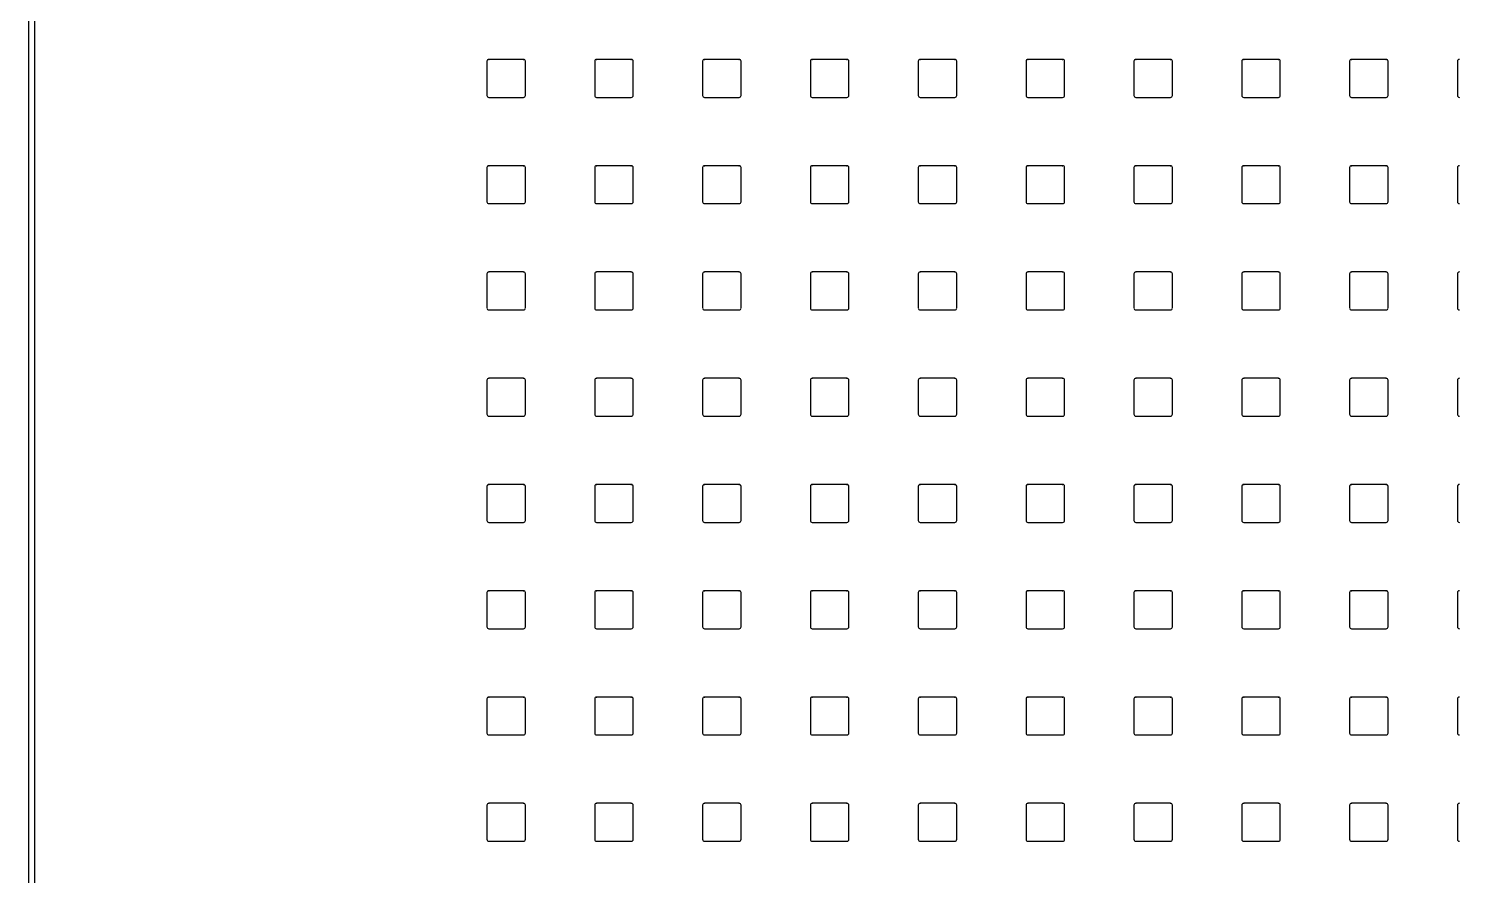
# Model space of a CAD drawing. Header units: millimetres. Extents: x -218071 to -203542, y 15363 to 51382.
# Drawn here: x -217796.71 to -217759.61, y 50954.45 to 50976.42 of the extents above; entities that cross this region are included whole.
import ezdxf

# ---------------------------------------------------------------- set-up
doc = ezdxf.new("R2010")
doc.units = ezdxf.units.MM
doc.header["$LTSCALE"] = 4
doc.layers.add('TPF-EQUIPEMENT', color=7, linetype='Continuous')

msp = doc.modelspace()

# ---------------------------------------------------------------- linework, layer by layer
at = {"layer": 'TPF-EQUIPEMENT', "color": 7, "linetype": 'Continuous', "lineweight": 25, "transparency": 33554671}
for p, q in [((-217796.706, 50998.322), (-217796.706, 50928.562)), ((-217796.556, 50998.395), (-217796.556, 50928.589)), ((-217784.806, 50975.573), (-217784.806, 50974.687)), ((-217783.856, 50975.622), (-217784.756, 50975.622)), ((-217783.806, 50974.687), (-217783.806, 50975.573)), ((-217782.006, 50975.573), (-217782.006, 50974.687)), ((-217781.056, 50975.622), (-217781.956, 50975.622)), ((-217781.006, 50974.687), (-217781.006, 50975.573)), ((-217779.206, 50975.573), (-217779.206, 50974.687)), ((-217778.256, 50975.622), (-217779.156, 50975.622)), ((-217778.206, 50974.687), (-217778.206, 50975.573)), ((-217776.406, 50975.573), (-217776.406, 50974.687)), ((-217775.456, 50975.622), (-217776.356, 50975.622)), ((-217775.406, 50974.687), (-217775.406, 50975.573)), ((-217773.606, 50975.573), (-217773.606, 50974.687)), ((-217772.656, 50975.622), (-217773.556, 50975.622)), ((-217772.606, 50974.687), (-217772.606, 50975.573)), ((-217770.806, 50975.573), (-217770.806, 50974.687)), ((-217769.856, 50975.622), (-217770.756, 50975.622)), ((-217769.806, 50974.687), (-217769.806, 50975.573)), ((-217768.006, 50975.573), (-217768.006, 50974.687)), ((-217767.056, 50975.622), (-217767.956, 50975.622)), ((-217767.006, 50974.687), (-217767.006, 50975.573)), ((-217765.206, 50975.573), (-217765.206, 50974.687)), ((-217764.256, 50975.622), (-217765.156, 50975.622)), ((-217764.206, 50974.687), (-217764.206, 50975.573)), ((-217762.406, 50975.573), (-217762.406, 50974.687)), ((-217761.456, 50975.622), (-217762.356, 50975.622)), ((-217761.406, 50974.687), (-217761.406, 50975.573)), ((-217759.606, 50975.573), (-217759.606, 50974.687)), ((-217784.756, 50974.637), (-217783.856, 50974.637)), ((-217781.956, 50974.637), (-217781.056, 50974.637)), ((-217779.156, 50974.637), (-217778.256, 50974.637)), ((-217776.356, 50974.637), (-217775.456, 50974.637)), ((-217773.556, 50974.637), (-217772.656, 50974.637)), ((-217770.756, 50974.637), (-217769.856, 50974.637)), ((-217767.956, 50974.637), (-217767.056, 50974.637)), ((-217765.156, 50974.637), (-217764.256, 50974.637)), ((-217762.356, 50974.637), (-217761.456, 50974.637)), ((-217784.806, 50972.816), (-217784.806, 50971.929)), ((-217783.856, 50972.865), (-217784.756, 50972.865)), ((-217783.806, 50971.929), (-217783.806, 50972.816)), ((-217782.006, 50972.816), (-217782.006, 50971.929)), ((-217781.056, 50972.865), (-217781.956, 50972.865)), ((-217781.006, 50971.929), (-217781.006, 50972.816)), ((-217779.206, 50972.816), (-217779.206, 50971.929)), ((-217778.256, 50972.865), (-217779.156, 50972.865)), ((-217778.206, 50971.929), (-217778.206, 50972.816)), ((-217776.406, 50972.816), (-217776.406, 50971.929)), ((-217775.456, 50972.865), (-217776.356, 50972.865)), ((-217775.406, 50971.929), (-217775.406, 50972.816)), ((-217773.606, 50972.816), (-217773.606, 50971.929)), ((-217772.656, 50972.865), (-217773.556, 50972.865)), ((-217772.606, 50971.929), (-217772.606, 50972.816)), ((-217770.806, 50972.816), (-217770.806, 50971.929)), ((-217769.856, 50972.865), (-217770.756, 50972.865)), ((-217769.806, 50971.929), (-217769.806, 50972.816)), ((-217768.006, 50972.816), (-217768.006, 50971.929)), ((-217767.056, 50972.865), (-217767.956, 50972.865)), ((-217767.006, 50971.929), (-217767.006, 50972.816)), ((-217765.206, 50972.816), (-217765.206, 50971.929)), ((-217764.256, 50972.865), (-217765.156, 50972.865)), ((-217764.206, 50971.929), (-217764.206, 50972.816)), ((-217762.406, 50972.816), (-217762.406, 50971.929)), ((-217761.456, 50972.865), (-217762.356, 50972.865)), ((-217761.406, 50971.929), (-217761.406, 50972.816)), ((-217759.606, 50972.816), (-217759.606, 50971.929)), ((-217784.756, 50971.88), (-217783.856, 50971.88)), ((-217781.956, 50971.88), (-217781.056, 50971.88)), ((-217779.156, 50971.88), (-217778.256, 50971.88)), ((-217776.356, 50971.88), (-217775.456, 50971.88)), ((-217773.556, 50971.88), (-217772.656, 50971.88)), ((-217770.756, 50971.88), (-217769.856, 50971.88)), ((-217767.956, 50971.88), (-217767.056, 50971.88)), ((-217765.156, 50971.88), (-217764.256, 50971.88)), ((-217762.356, 50971.88), (-217761.456, 50971.88)), ((-217784.806, 50970.058), (-217784.806, 50969.172)), ((-217783.856, 50970.107), (-217784.756, 50970.107)), ((-217783.806, 50969.172), (-217783.806, 50970.058)), ((-217782.006, 50970.058), (-217782.006, 50969.172)), ((-217781.056, 50970.107), (-217781.956, 50970.107)), ((-217781.006, 50969.172), (-217781.006, 50970.058)), ((-217779.206, 50970.058), (-217779.206, 50969.172)), ((-217778.256, 50970.107), (-217779.156, 50970.107)), ((-217778.206, 50969.172), (-217778.206, 50970.058)), ((-217776.406, 50970.058), (-217776.406, 50969.172)), ((-217775.456, 50970.107), (-217776.356, 50970.107)), ((-217775.406, 50969.172), (-217775.406, 50970.058)), ((-217773.606, 50970.058), (-217773.606, 50969.172)), ((-217772.656, 50970.107), (-217773.556, 50970.107)), ((-217772.606, 50969.172), (-217772.606, 50970.058)), ((-217770.806, 50970.058), (-217770.806, 50969.172)), ((-217769.856, 50970.107), (-217770.756, 50970.107)), ((-217769.806, 50969.172), (-217769.806, 50970.058)), ((-217768.006, 50970.058), (-217768.006, 50969.172)), ((-217767.056, 50970.107), (-217767.956, 50970.107)), ((-217767.006, 50969.172), (-217767.006, 50970.058)), ((-217765.206, 50970.058), (-217765.206, 50969.172)), ((-217764.256, 50970.107), (-217765.156, 50970.107)), ((-217764.206, 50969.172), (-217764.206, 50970.058)), ((-217762.406, 50970.058), (-217762.406, 50969.172)), ((-217761.456, 50970.107), (-217762.356, 50970.107)), ((-217761.406, 50969.172), (-217761.406, 50970.058)), ((-217759.606, 50970.058), (-217759.606, 50969.172)), ((-217784.756, 50969.122), (-217783.856, 50969.122)), ((-217781.956, 50969.122), (-217781.056, 50969.122)), ((-217779.156, 50969.122), (-217778.256, 50969.122)), ((-217776.356, 50969.122), (-217775.456, 50969.122)), ((-217773.556, 50969.122), (-217772.656, 50969.122)), ((-217770.756, 50969.122), (-217769.856, 50969.122)), ((-217767.956, 50969.122), (-217767.056, 50969.122)), ((-217765.156, 50969.122), (-217764.256, 50969.122)), ((-217762.356, 50969.122), (-217761.456, 50969.122)), ((-217784.806, 50967.301), (-217784.806, 50966.414)), ((-217783.856, 50967.35), (-217784.756, 50967.35)), ((-217783.806, 50966.414), (-217783.806, 50967.301)), ((-217782.006, 50967.301), (-217782.006, 50966.414)), ((-217781.056, 50967.35), (-217781.956, 50967.35)), ((-217781.006, 50966.414), (-217781.006, 50967.301)), ((-217779.206, 50967.301), (-217779.206, 50966.414)), ((-217778.256, 50967.35), (-217779.156, 50967.35)), ((-217778.206, 50966.414), (-217778.206, 50967.301)), ((-217776.406, 50967.301), (-217776.406, 50966.414)), ((-217775.456, 50967.35), (-217776.356, 50967.35)), ((-217775.406, 50966.414), (-217775.406, 50967.301)), ((-217773.606, 50967.301), (-217773.606, 50966.414)), ((-217772.656, 50967.35), (-217773.556, 50967.35)), ((-217772.606, 50966.414), (-217772.606, 50967.301)), ((-217770.806, 50967.301), (-217770.806, 50966.414)), ((-217769.856, 50967.35), (-217770.756, 50967.35)), ((-217769.806, 50966.414), (-217769.806, 50967.301)), ((-217768.006, 50967.301), (-217768.006, 50966.414)), ((-217767.056, 50967.35), (-217767.956, 50967.35)), ((-217767.006, 50966.414), (-217767.006, 50967.301)), ((-217765.206, 50967.301), (-217765.206, 50966.414)), ((-217764.256, 50967.35), (-217765.156, 50967.35)), ((-217764.206, 50966.414), (-217764.206, 50967.301)), ((-217762.406, 50967.301), (-217762.406, 50966.414)), ((-217761.456, 50967.35), (-217762.356, 50967.35)), ((-217761.406, 50966.414), (-217761.406, 50967.301)), ((-217759.606, 50967.301), (-217759.606, 50966.414)), ((-217784.756, 50966.365), (-217783.856, 50966.365)), ((-217781.956, 50966.365), (-217781.056, 50966.365)), ((-217779.156, 50966.365), (-217778.256, 50966.365)), ((-217776.356, 50966.365), (-217775.456, 50966.365)), ((-217773.556, 50966.365), (-217772.656, 50966.365)), ((-217770.756, 50966.365), (-217769.856, 50966.365)), ((-217767.956, 50966.365), (-217767.056, 50966.365)), ((-217765.156, 50966.365), (-217764.256, 50966.365)), ((-217762.356, 50966.365), (-217761.456, 50966.365)), ((-217784.806, 50964.543), (-217784.806, 50963.657)), ((-217783.856, 50964.592), (-217784.756, 50964.592)), ((-217783.806, 50963.657), (-217783.806, 50964.543)), ((-217782.006, 50964.543), (-217782.006, 50963.657)), ((-217781.056, 50964.592), (-217781.956, 50964.592)), ((-217781.006, 50963.657), (-217781.006, 50964.543)), ((-217779.206, 50964.543), (-217779.206, 50963.657)), ((-217778.256, 50964.592), (-217779.156, 50964.592)), ((-217778.206, 50963.657), (-217778.206, 50964.543)), ((-217776.406, 50964.543), (-217776.406, 50963.657)), ((-217775.456, 50964.592), (-217776.356, 50964.592)), ((-217775.406, 50963.657), (-217775.406, 50964.543)), ((-217773.606, 50964.543), (-217773.606, 50963.657)), ((-217772.656, 50964.592), (-217773.556, 50964.592)), ((-217772.606, 50963.657), (-217772.606, 50964.543)), ((-217770.806, 50964.543), (-217770.806, 50963.657)), ((-217769.856, 50964.592), (-217770.756, 50964.592)), ((-217769.806, 50963.657), (-217769.806, 50964.543)), ((-217768.006, 50964.543), (-217768.006, 50963.657)), ((-217767.056, 50964.592), (-217767.956, 50964.592)), ((-217767.006, 50963.657), (-217767.006, 50964.543)), ((-217765.206, 50964.543), (-217765.206, 50963.657)), ((-217764.256, 50964.592), (-217765.156, 50964.592)), ((-217764.206, 50963.657), (-217764.206, 50964.543)), ((-217762.406, 50964.543), (-217762.406, 50963.657)), ((-217761.456, 50964.592), (-217762.356, 50964.592)), ((-217761.406, 50963.657), (-217761.406, 50964.543)), ((-217759.606, 50964.543), (-217759.606, 50963.657)), ((-217784.756, 50963.608), (-217783.856, 50963.608)), ((-217781.956, 50963.608), (-217781.056, 50963.608)), ((-217779.156, 50963.608), (-217778.256, 50963.608)), ((-217776.356, 50963.608), (-217775.456, 50963.608)), ((-217773.556, 50963.608), (-217772.656, 50963.608)), ((-217770.756, 50963.608), (-217769.856, 50963.608)), ((-217767.956, 50963.608), (-217767.056, 50963.608)), ((-217765.156, 50963.608), (-217764.256, 50963.608)), ((-217762.356, 50963.608), (-217761.456, 50963.608)), ((-217784.806, 50961.786), (-217784.806, 50960.899)), ((-217783.856, 50961.835), (-217784.756, 50961.835)), ((-217783.806, 50960.899), (-217783.806, 50961.786)), ((-217782.006, 50961.786), (-217782.006, 50960.899)), ((-217781.056, 50961.835), (-217781.956, 50961.835)), ((-217781.006, 50960.899), (-217781.006, 50961.786)), ((-217779.206, 50961.786), (-217779.206, 50960.899)), ((-217778.256, 50961.835), (-217779.156, 50961.835)), ((-217778.206, 50960.899), (-217778.206, 50961.786)), ((-217776.406, 50961.786), (-217776.406, 50960.899)), ((-217775.456, 50961.835), (-217776.356, 50961.835)), ((-217775.406, 50960.899), (-217775.406, 50961.786)), ((-217773.606, 50961.786), (-217773.606, 50960.899)), ((-217772.656, 50961.835), (-217773.556, 50961.835)), ((-217772.606, 50960.899), (-217772.606, 50961.786)), ((-217770.806, 50961.786), (-217770.806, 50960.899)), ((-217769.856, 50961.835), (-217770.756, 50961.835)), ((-217769.806, 50960.899), (-217769.806, 50961.786)), ((-217768.006, 50961.786), (-217768.006, 50960.899)), ((-217767.056, 50961.835), (-217767.956, 50961.835)), ((-217767.006, 50960.899), (-217767.006, 50961.786)), ((-217765.206, 50961.786), (-217765.206, 50960.899)), ((-217764.256, 50961.835), (-217765.156, 50961.835)), ((-217764.206, 50960.899), (-217764.206, 50961.786)), ((-217762.406, 50961.786), (-217762.406, 50960.899)), ((-217761.456, 50961.835), (-217762.356, 50961.835)), ((-217761.406, 50960.899), (-217761.406, 50961.786)), ((-217759.606, 50961.786), (-217759.606, 50960.899)), ((-217784.756, 50960.85), (-217783.856, 50960.85)), ((-217781.956, 50960.85), (-217781.056, 50960.85)), ((-217779.156, 50960.85), (-217778.256, 50960.85)), ((-217776.356, 50960.85), (-217775.456, 50960.85)), ((-217773.556, 50960.85), (-217772.656, 50960.85)), ((-217770.756, 50960.85), (-217769.856, 50960.85)), ((-217767.956, 50960.85), (-217767.056, 50960.85)), ((-217765.156, 50960.85), (-217764.256, 50960.85)), ((-217762.356, 50960.85), (-217761.456, 50960.85)), ((-217783.856, 50959.077), (-217784.756, 50959.077)), ((-217781.056, 50959.077), (-217781.956, 50959.077)), ((-217778.256, 50959.077), (-217779.156, 50959.077)), ((-217775.456, 50959.077), (-217776.356, 50959.077)), ((-217772.656, 50959.077), (-217773.556, 50959.077)), ((-217769.856, 50959.077), (-217770.756, 50959.077)), ((-217767.056, 50959.077), (-217767.956, 50959.077)), ((-217764.256, 50959.077), (-217765.156, 50959.077)), ((-217761.456, 50959.077), (-217762.356, 50959.077)), ((-217784.806, 50959.028), (-217784.806, 50958.142)), ((-217783.806, 50958.142), (-217783.806, 50959.028)), ((-217782.006, 50959.028), (-217782.006, 50958.142)), ((-217781.006, 50958.142), (-217781.006, 50959.028)), ((-217779.206, 50959.028), (-217779.206, 50958.142)), ((-217778.206, 50958.142), (-217778.206, 50959.028)), ((-217776.406, 50959.028), (-217776.406, 50958.142)), ((-217775.406, 50958.142), (-217775.406, 50959.028)), ((-217773.606, 50959.028), (-217773.606, 50958.142)), ((-217772.606, 50958.142), (-217772.606, 50959.028)), ((-217770.806, 50959.028), (-217770.806, 50958.142)), ((-217769.806, 50958.142), (-217769.806, 50959.028)), ((-217768.006, 50959.028), (-217768.006, 50958.142)), ((-217767.006, 50958.142), (-217767.006, 50959.028)), ((-217765.206, 50959.028), (-217765.206, 50958.142)), ((-217764.206, 50958.142), (-217764.206, 50959.028)), ((-217762.406, 50959.028), (-217762.406, 50958.142)), ((-217761.406, 50958.142), (-217761.406, 50959.028)), ((-217759.606, 50959.028), (-217759.606, 50958.142)), ((-217784.756, 50958.093), (-217783.856, 50958.093)), ((-217781.956, 50958.093), (-217781.056, 50958.093)), ((-217779.156, 50958.093), (-217778.256, 50958.093)), ((-217776.356, 50958.093), (-217775.456, 50958.093)), ((-217773.556, 50958.093), (-217772.656, 50958.093)), ((-217770.756, 50958.093), (-217769.856, 50958.093)), ((-217767.956, 50958.093), (-217767.056, 50958.093)), ((-217765.156, 50958.093), (-217764.256, 50958.093)), ((-217762.356, 50958.093), (-217761.456, 50958.093)), ((-217784.806, 50956.271), (-217784.806, 50955.384)), ((-217783.856, 50956.32), (-217784.756, 50956.32)), ((-217783.806, 50955.384), (-217783.806, 50956.271)), ((-217782.006, 50956.271), (-217782.006, 50955.384)), ((-217781.056, 50956.32), (-217781.956, 50956.32)), ((-217781.006, 50955.384), (-217781.006, 50956.271)), ((-217779.206, 50956.271), (-217779.206, 50955.384)), ((-217778.256, 50956.32), (-217779.156, 50956.32)), ((-217778.206, 50955.384), (-217778.206, 50956.271)), ((-217776.406, 50956.271), (-217776.406, 50955.384)), ((-217775.456, 50956.32), (-217776.356, 50956.32)), ((-217775.406, 50955.384), (-217775.406, 50956.271)), ((-217773.606, 50956.271), (-217773.606, 50955.384)), ((-217772.656, 50956.32), (-217773.556, 50956.32)), ((-217772.606, 50955.384), (-217772.606, 50956.271)), ((-217770.806, 50956.271), (-217770.806, 50955.384)), ((-217769.856, 50956.32), (-217770.756, 50956.32)), ((-217769.806, 50955.384), (-217769.806, 50956.271)), ((-217768.006, 50956.271), (-217768.006, 50955.384)), ((-217767.056, 50956.32), (-217767.956, 50956.32)), ((-217767.006, 50955.384), (-217767.006, 50956.271)), ((-217765.206, 50956.271), (-217765.206, 50955.384)), ((-217764.256, 50956.32), (-217765.156, 50956.32)), ((-217764.206, 50955.384), (-217764.206, 50956.271)), ((-217762.406, 50956.271), (-217762.406, 50955.384)), ((-217761.456, 50956.32), (-217762.356, 50956.32)), ((-217761.406, 50955.384), (-217761.406, 50956.271)), ((-217759.606, 50956.271), (-217759.606, 50955.384)), ((-217784.756, 50955.335), (-217783.856, 50955.335)), ((-217781.956, 50955.335), (-217781.056, 50955.335)), ((-217779.156, 50955.335), (-217778.256, 50955.335)), ((-217776.356, 50955.335), (-217775.456, 50955.335)), ((-217773.556, 50955.335), (-217772.656, 50955.335)), ((-217770.756, 50955.335), (-217769.856, 50955.335)), ((-217767.956, 50955.335), (-217767.056, 50955.335)), ((-217765.156, 50955.335), (-217764.256, 50955.335)), ((-217762.356, 50955.335), (-217761.456, 50955.335))]:
    msp.add_line(p, q, dxfattribs=at)
at = {"layer": 'TPF-EQUIPEMENT', "color": 8, "linetype": 'Continuous', "lineweight": 18, "transparency": 33554671}
for p, q in [((-217784.756, 50975.605), (-217784.756, 50975.622)), ((-217783.856, 50975.605), (-217783.856, 50975.622)), ((-217781.956, 50975.605), (-217781.956, 50975.622)), ((-217781.056, 50975.605), (-217781.056, 50975.622)), ((-217779.156, 50975.605), (-217779.156, 50975.622)), ((-217778.256, 50975.605), (-217778.256, 50975.622)), ((-217776.356, 50975.605), (-217776.356, 50975.622)), ((-217775.456, 50975.605), (-217775.456, 50975.622)), ((-217773.556, 50975.605), (-217773.556, 50975.622)), ((-217772.656, 50975.605), (-217772.656, 50975.622)), ((-217770.756, 50975.605), (-217770.756, 50975.622)), ((-217769.856, 50975.605), (-217769.856, 50975.622)), ((-217767.956, 50975.605), (-217767.956, 50975.622)), ((-217767.056, 50975.605), (-217767.056, 50975.622)), ((-217765.156, 50975.605), (-217765.156, 50975.622)), ((-217764.256, 50975.605), (-217764.256, 50975.622)), ((-217762.356, 50975.605), (-217762.356, 50975.622)), ((-217761.456, 50975.605), (-217761.456, 50975.622)), ((-217784.756, 50972.847), (-217784.756, 50972.865)), ((-217783.856, 50972.847), (-217783.856, 50972.865)), ((-217781.956, 50972.847), (-217781.956, 50972.865)), ((-217781.056, 50972.847), (-217781.056, 50972.865)), ((-217779.156, 50972.847), (-217779.156, 50972.865)), ((-217778.256, 50972.847), (-217778.256, 50972.865)), ((-217776.356, 50972.847), (-217776.356, 50972.865)), ((-217775.456, 50972.847), (-217775.456, 50972.865)), ((-217773.556, 50972.847), (-217773.556, 50972.865)), ((-217772.656, 50972.847), (-217772.656, 50972.865)), ((-217770.756, 50972.847), (-217770.756, 50972.865)), ((-217769.856, 50972.847), (-217769.856, 50972.865)), ((-217767.956, 50972.847), (-217767.956, 50972.865)), ((-217767.056, 50972.847), (-217767.056, 50972.865)), ((-217765.156, 50972.847), (-217765.156, 50972.865)), ((-217764.256, 50972.847), (-217764.256, 50972.865)), ((-217762.356, 50972.847), (-217762.356, 50972.865)), ((-217761.456, 50972.847), (-217761.456, 50972.865)), ((-217784.756, 50970.09), (-217784.756, 50970.107)), ((-217783.856, 50970.09), (-217783.856, 50970.107)), ((-217781.956, 50970.09), (-217781.956, 50970.107)), ((-217781.056, 50970.09), (-217781.056, 50970.107)), ((-217779.156, 50970.09), (-217779.156, 50970.107)), ((-217778.256, 50970.09), (-217778.256, 50970.107)), ((-217776.356, 50970.09), (-217776.356, 50970.107)), ((-217775.456, 50970.09), (-217775.456, 50970.107)), ((-217773.556, 50970.09), (-217773.556, 50970.107)), ((-217772.656, 50970.09), (-217772.656, 50970.107)), ((-217770.756, 50970.09), (-217770.756, 50970.107)), ((-217769.856, 50970.09), (-217769.856, 50970.107)), ((-217767.956, 50970.09), (-217767.956, 50970.107)), ((-217767.056, 50970.09), (-217767.056, 50970.107)), ((-217765.156, 50970.09), (-217765.156, 50970.107)), ((-217764.256, 50970.09), (-217764.256, 50970.107)), ((-217762.356, 50970.09), (-217762.356, 50970.107)), ((-217761.456, 50970.09), (-217761.456, 50970.107)), ((-217784.756, 50967.332), (-217784.756, 50967.35)), ((-217783.856, 50967.332), (-217783.856, 50967.35)), ((-217781.956, 50967.332), (-217781.956, 50967.35)), ((-217781.056, 50967.332), (-217781.056, 50967.35)), ((-217779.156, 50967.332), (-217779.156, 50967.35)), ((-217778.256, 50967.332), (-217778.256, 50967.35)), ((-217776.356, 50967.332), (-217776.356, 50967.35)), ((-217775.456, 50967.332), (-217775.456, 50967.35)), ((-217773.556, 50967.332), (-217773.556, 50967.35)), ((-217772.656, 50967.332), (-217772.656, 50967.35)), ((-217770.756, 50967.332), (-217770.756, 50967.35)), ((-217769.856, 50967.332), (-217769.856, 50967.35)), ((-217767.956, 50967.332), (-217767.956, 50967.35)), ((-217767.056, 50967.332), (-217767.056, 50967.35)), ((-217765.156, 50967.332), (-217765.156, 50967.35)), ((-217764.256, 50967.332), (-217764.256, 50967.35)), ((-217762.356, 50967.332), (-217762.356, 50967.35)), ((-217761.456, 50967.332), (-217761.456, 50967.35)), ((-217784.756, 50964.575), (-217784.756, 50964.592)), ((-217783.856, 50964.575), (-217783.856, 50964.592)), ((-217781.956, 50964.575), (-217781.956, 50964.592)), ((-217781.056, 50964.575), (-217781.056, 50964.592)), ((-217779.156, 50964.575), (-217779.156, 50964.592)), ((-217778.256, 50964.575), (-217778.256, 50964.592)), ((-217776.356, 50964.575), (-217776.356, 50964.592)), ((-217775.456, 50964.575), (-217775.456, 50964.592)), ((-217773.556, 50964.575), (-217773.556, 50964.592)), ((-217772.656, 50964.575), (-217772.656, 50964.592)), ((-217770.756, 50964.575), (-217770.756, 50964.592)), ((-217769.856, 50964.575), (-217769.856, 50964.592)), ((-217767.956, 50964.575), (-217767.956, 50964.592)), ((-217767.056, 50964.575), (-217767.056, 50964.592)), ((-217765.156, 50964.575), (-217765.156, 50964.592)), ((-217764.256, 50964.575), (-217764.256, 50964.592)), ((-217762.356, 50964.575), (-217762.356, 50964.592)), ((-217761.456, 50964.575), (-217761.456, 50964.592)), ((-217784.756, 50961.818), (-217784.756, 50961.835)), ((-217783.856, 50961.818), (-217783.856, 50961.835)), ((-217781.956, 50961.818), (-217781.956, 50961.835)), ((-217781.056, 50961.818), (-217781.056, 50961.835)), ((-217779.156, 50961.818), (-217779.156, 50961.835)), ((-217778.256, 50961.818), (-217778.256, 50961.835)), ((-217776.356, 50961.818), (-217776.356, 50961.835)), ((-217775.456, 50961.818), (-217775.456, 50961.835)), ((-217773.556, 50961.818), (-217773.556, 50961.835)), ((-217772.656, 50961.818), (-217772.656, 50961.835)), ((-217770.756, 50961.818), (-217770.756, 50961.835)), ((-217769.856, 50961.818), (-217769.856, 50961.835)), ((-217767.956, 50961.818), (-217767.956, 50961.835)), ((-217767.056, 50961.818), (-217767.056, 50961.835)), ((-217765.156, 50961.818), (-217765.156, 50961.835)), ((-217764.256, 50961.818), (-217764.256, 50961.835)), ((-217762.356, 50961.818), (-217762.356, 50961.835)), ((-217761.456, 50961.818), (-217761.456, 50961.835)), ((-217784.756, 50959.06), (-217784.756, 50959.077)), ((-217783.856, 50959.06), (-217783.856, 50959.077)), ((-217781.956, 50959.06), (-217781.956, 50959.077)), ((-217781.056, 50959.06), (-217781.056, 50959.077)), ((-217779.156, 50959.06), (-217779.156, 50959.077)), ((-217778.256, 50959.06), (-217778.256, 50959.077)), ((-217776.356, 50959.06), (-217776.356, 50959.077)), ((-217775.456, 50959.06), (-217775.456, 50959.077)), ((-217773.556, 50959.06), (-217773.556, 50959.077)), ((-217772.656, 50959.06), (-217772.656, 50959.077)), ((-217770.756, 50959.06), (-217770.756, 50959.077)), ((-217769.856, 50959.06), (-217769.856, 50959.077)), ((-217767.956, 50959.06), (-217767.956, 50959.077)), ((-217767.056, 50959.06), (-217767.056, 50959.077)), ((-217765.156, 50959.06), (-217765.156, 50959.077)), ((-217764.256, 50959.06), (-217764.256, 50959.077)), ((-217762.356, 50959.06), (-217762.356, 50959.077)), ((-217761.456, 50959.06), (-217761.456, 50959.077)), ((-217784.756, 50956.303), (-217784.756, 50956.32)), ((-217783.856, 50956.303), (-217783.856, 50956.32)), ((-217781.956, 50956.303), (-217781.956, 50956.32)), ((-217781.056, 50956.303), (-217781.056, 50956.32)), ((-217779.156, 50956.303), (-217779.156, 50956.32)), ((-217778.256, 50956.303), (-217778.256, 50956.32)), ((-217776.356, 50956.303), (-217776.356, 50956.32)), ((-217775.456, 50956.303), (-217775.456, 50956.32)), ((-217773.556, 50956.303), (-217773.556, 50956.32)), ((-217772.656, 50956.303), (-217772.656, 50956.32)), ((-217770.756, 50956.303), (-217770.756, 50956.32)), ((-217769.856, 50956.303), (-217769.856, 50956.32)), ((-217767.956, 50956.303), (-217767.956, 50956.32)), ((-217767.056, 50956.303), (-217767.056, 50956.32)), ((-217765.156, 50956.303), (-217765.156, 50956.32)), ((-217764.256, 50956.303), (-217764.256, 50956.32)), ((-217762.356, 50956.303), (-217762.356, 50956.32)), ((-217761.456, 50956.303), (-217761.456, 50956.32))]:
    msp.add_line(p, q, dxfattribs=at)
at = {"layer": 'TPF-EQUIPEMENT', "color": 7, "linetype": 'Continuous', "lineweight": 25, "transparency": 33554671}
for centre, start, end in [((-217784.756, 50975.573), 89.5648, 179.5581), ((-217783.856, 50975.573), 0.4419, 90.4352), ((-217781.956, 50975.573), 89.5648, 179.5581), ((-217781.056, 50975.573), 0.4419, 90.4352), ((-217779.156, 50975.573), 89.5648, 179.5581), ((-217778.256, 50975.573), 0.4419, 90.4352), ((-217776.356, 50975.573), 89.5648, 179.5581), ((-217775.456, 50975.573), 0.4419, 90.4352), ((-217773.556, 50975.573), 89.5648, 179.5581), ((-217772.656, 50975.573), 0.4419, 90.4352), ((-217770.756, 50975.573), 89.5648, 179.5581), ((-217769.856, 50975.573), 0.4419, 90.4352), ((-217767.956, 50975.573), 89.5648, 179.5581), ((-217767.056, 50975.573), 0.4419, 90.4352), ((-217765.156, 50975.573), 89.5648, 179.5581), ((-217764.256, 50975.573), 0.4419, 90.4352), ((-217762.356, 50975.573), 89.5648, 179.5581), ((-217761.456, 50975.573), 0.4419, 90.4352), ((-217759.556, 50975.573), 89.5648, 179.5581), ((-217784.756, 50974.687), 180.4419, 270.4352), ((-217783.856, 50974.687), 269.5648, 359.5581), ((-217781.956, 50974.687), 180.4419, 270.4352), ((-217781.056, 50974.687), 269.5648, 359.5581), ((-217779.156, 50974.687), 180.4419, 270.4352), ((-217778.256, 50974.687), 269.5648, 359.5581), ((-217776.356, 50974.687), 180.4419, 270.4352), ((-217775.456, 50974.687), 269.5648, 359.5581), ((-217773.556, 50974.687), 180.4419, 270.4352), ((-217772.656, 50974.687), 269.5648, 359.5581), ((-217770.756, 50974.687), 180.4419, 270.4352), ((-217769.856, 50974.687), 269.5648, 359.5581), ((-217767.956, 50974.687), 180.4419, 270.4352), ((-217767.056, 50974.687), 269.5648, 359.5581), ((-217765.156, 50974.687), 180.4419, 270.4352), ((-217764.256, 50974.687), 269.5648, 359.5581), ((-217762.356, 50974.687), 180.4419, 270.4352), ((-217761.456, 50974.687), 269.5648, 359.5581), ((-217759.556, 50974.687), 180.4419, 270.4352), ((-217784.756, 50972.815), 89.5648, 179.5581), ((-217783.856, 50972.815), 0.4419, 90.4352), ((-217781.956, 50972.815), 89.5648, 179.5581), ((-217781.056, 50972.815), 0.4419, 90.4352), ((-217779.156, 50972.815), 89.5648, 179.5581), ((-217778.256, 50972.815), 0.4419, 90.4352), ((-217776.356, 50972.815), 89.5648, 179.5581), ((-217775.456, 50972.815), 0.4419, 90.4352), ((-217773.556, 50972.815), 89.5648, 179.5581), ((-217772.656, 50972.815), 0.4419, 90.4352), ((-217770.756, 50972.815), 89.5648, 179.5581), ((-217769.856, 50972.815), 0.4419, 90.4352), ((-217767.956, 50972.815), 89.5648, 179.5581), ((-217767.056, 50972.815), 0.4419, 90.4352), ((-217765.156, 50972.815), 89.5648, 179.5581), ((-217764.256, 50972.815), 0.4419, 90.4352), ((-217762.356, 50972.815), 89.5648, 179.5581), ((-217761.456, 50972.815), 0.4419, 90.4352), ((-217759.556, 50972.815), 89.5648, 179.5581), ((-217784.756, 50971.93), 180.4419, 270.4352), ((-217783.856, 50971.93), 269.5648, 359.5581), ((-217781.956, 50971.93), 180.4419, 270.4352), ((-217781.056, 50971.93), 269.5648, 359.5581), ((-217779.156, 50971.93), 180.4419, 270.4352), ((-217778.256, 50971.93), 269.5648, 359.5581), ((-217776.356, 50971.93), 180.4419, 270.4352), ((-217775.456, 50971.93), 269.5648, 359.5581), ((-217773.556, 50971.93), 180.4419, 270.4352), ((-217772.656, 50971.93), 269.5648, 359.5581), ((-217770.756, 50971.93), 180.4419, 270.4352), ((-217769.856, 50971.93), 269.5648, 359.5581), ((-217767.956, 50971.93), 180.4419, 270.4352), ((-217767.056, 50971.93), 269.5648, 359.5581), ((-217765.156, 50971.93), 180.4419, 270.4352), ((-217764.256, 50971.93), 269.5648, 359.5581), ((-217762.356, 50971.93), 180.4419, 270.4352), ((-217761.456, 50971.93), 269.5648, 359.5581), ((-217759.556, 50971.93), 180.4419, 270.4352), ((-217784.756, 50970.058), 89.5648, 179.5581), ((-217783.856, 50970.058), 0.4419, 90.4352), ((-217781.956, 50970.058), 89.5648, 179.5581), ((-217781.056, 50970.058), 0.4419, 90.4352), ((-217779.156, 50970.058), 89.5648, 179.5581), ((-217778.256, 50970.058), 0.4419, 90.4352), ((-217776.356, 50970.058), 89.5648, 179.5581), ((-217775.456, 50970.058), 0.4419, 90.4352), ((-217773.556, 50970.058), 89.5648, 179.5581), ((-217772.656, 50970.058), 0.4419, 90.4352), ((-217770.756, 50970.058), 89.5648, 179.5581), ((-217769.856, 50970.058), 0.4419, 90.4352), ((-217767.956, 50970.058), 89.5648, 179.5581), ((-217767.056, 50970.058), 0.4419, 90.4352), ((-217765.156, 50970.058), 89.5648, 179.5581), ((-217764.256, 50970.058), 0.4419, 90.4352), ((-217762.356, 50970.058), 89.5648, 179.5581), ((-217761.456, 50970.058), 0.4419, 90.4352), ((-217759.556, 50970.058), 89.5648, 179.5581), ((-217784.756, 50969.172), 180.4419, 270.4352), ((-217783.856, 50969.172), 269.5648, 359.5581), ((-217781.956, 50969.172), 180.4419, 270.4352), ((-217781.056, 50969.172), 269.5648, 359.5581), ((-217779.156, 50969.172), 180.4419, 270.4352), ((-217778.256, 50969.172), 269.5648, 359.5581), ((-217776.356, 50969.172), 180.4419, 270.4352), ((-217775.456, 50969.172), 269.5648, 359.5581), ((-217773.556, 50969.172), 180.4419, 270.4352), ((-217772.656, 50969.172), 269.5648, 359.5581), ((-217770.756, 50969.172), 180.4419, 270.4352), ((-217769.856, 50969.172), 269.5648, 359.5581), ((-217767.956, 50969.172), 180.4419, 270.4352), ((-217767.056, 50969.172), 269.5648, 359.5581), ((-217765.156, 50969.172), 180.4419, 270.4352), ((-217764.256, 50969.172), 269.5648, 359.5581), ((-217762.356, 50969.172), 180.4419, 270.4352), ((-217761.456, 50969.172), 269.5648, 359.5581), ((-217759.556, 50969.172), 180.4419, 270.4352), ((-217784.756, 50967.3), 89.5648, 179.5581), ((-217783.856, 50967.3), 0.4419, 90.4352), ((-217781.956, 50967.3), 89.5648, 179.5581), ((-217781.056, 50967.3), 0.4419, 90.4352), ((-217779.156, 50967.3), 89.5648, 179.5581), ((-217778.256, 50967.3), 0.4419, 90.4352), ((-217776.356, 50967.3), 89.5648, 179.5581), ((-217775.456, 50967.3), 0.4419, 90.4352), ((-217773.556, 50967.3), 89.5648, 179.5581), ((-217772.656, 50967.3), 0.4419, 90.4352), ((-217770.756, 50967.3), 89.5648, 179.5581), ((-217769.856, 50967.3), 0.4419, 90.4352), ((-217767.956, 50967.3), 89.5648, 179.5581), ((-217767.056, 50967.3), 0.4419, 90.4352), ((-217765.156, 50967.3), 89.5648, 179.5581), ((-217764.256, 50967.3), 0.4419, 90.4352), ((-217762.356, 50967.3), 89.5648, 179.5581), ((-217761.456, 50967.3), 0.4419, 90.4352), ((-217759.556, 50967.3), 89.5648, 179.5581), ((-217784.756, 50966.415), 180.4419, 270.4352), ((-217783.856, 50966.415), 269.5648, 359.5581), ((-217781.956, 50966.415), 180.4419, 270.4352), ((-217781.056, 50966.415), 269.5648, 359.5581), ((-217779.156, 50966.415), 180.4419, 270.4352), ((-217778.256, 50966.415), 269.5648, 359.5581), ((-217776.356, 50966.415), 180.4419, 270.4352), ((-217775.456, 50966.415), 269.5648, 359.5581), ((-217773.556, 50966.415), 180.4419, 270.4352), ((-217772.656, 50966.415), 269.5648, 359.5581), ((-217770.756, 50966.415), 180.4419, 270.4352), ((-217769.856, 50966.415), 269.5648, 359.5581), ((-217767.956, 50966.415), 180.4419, 270.4352), ((-217767.056, 50966.415), 269.5648, 359.5581), ((-217765.156, 50966.415), 180.4419, 270.4352), ((-217764.256, 50966.415), 269.5648, 359.5581), ((-217762.356, 50966.415), 180.4419, 270.4352), ((-217761.456, 50966.415), 269.5648, 359.5581), ((-217759.556, 50966.415), 180.4419, 270.4352), ((-217784.756, 50964.543), 89.5648, 179.5581), ((-217783.856, 50964.543), 0.4419, 90.4352), ((-217781.956, 50964.543), 89.5648, 179.5581), ((-217781.056, 50964.543), 0.4419, 90.4352), ((-217779.156, 50964.543), 89.5648, 179.5581), ((-217778.256, 50964.543), 0.4419, 90.4352), ((-217776.356, 50964.543), 89.5648, 179.5581), ((-217775.456, 50964.543), 0.4419, 90.4352), ((-217773.556, 50964.543), 89.5648, 179.5581), ((-217772.656, 50964.543), 0.4419, 90.4352), ((-217770.756, 50964.543), 89.5648, 179.5581), ((-217769.856, 50964.543), 0.4419, 90.4352), ((-217767.956, 50964.543), 89.5648, 179.5581), ((-217767.056, 50964.543), 0.4419, 90.4352), ((-217765.156, 50964.543), 89.5648, 179.5581), ((-217764.256, 50964.543), 0.4419, 90.4352), ((-217762.356, 50964.543), 89.5648, 179.5581), ((-217761.456, 50964.543), 0.4419, 90.4352), ((-217759.556, 50964.543), 89.5648, 179.5581), ((-217784.756, 50963.657), 180.4419, 270.4352), ((-217783.856, 50963.657), 269.5648, 359.5581), ((-217781.956, 50963.657), 180.4419, 270.4352), ((-217781.056, 50963.657), 269.5648, 359.5581), ((-217779.156, 50963.657), 180.4419, 270.4352), ((-217778.256, 50963.657), 269.5648, 359.5581), ((-217776.356, 50963.657), 180.4419, 270.4352), ((-217775.456, 50963.657), 269.5648, 359.5581), ((-217773.556, 50963.657), 180.4419, 270.4352), ((-217772.656, 50963.657), 269.5648, 359.5581), ((-217770.756, 50963.657), 180.4419, 270.4352), ((-217769.856, 50963.657), 269.5648, 359.5581), ((-217767.956, 50963.657), 180.4419, 270.4352), ((-217767.056, 50963.657), 269.5648, 359.5581), ((-217765.156, 50963.657), 180.4419, 270.4352), ((-217764.256, 50963.657), 269.5648, 359.5581), ((-217762.356, 50963.657), 180.4419, 270.4352), ((-217761.456, 50963.657), 269.5648, 359.5581), ((-217759.556, 50963.657), 180.4419, 270.4352), ((-217784.756, 50961.785), 89.5648, 179.5581), ((-217783.856, 50961.785), 0.4419, 90.4352), ((-217781.956, 50961.785), 89.5648, 179.5581), ((-217781.056, 50961.785), 0.4419, 90.4352), ((-217779.156, 50961.785), 89.5648, 179.5581), ((-217778.256, 50961.785), 0.4419, 90.4352), ((-217776.356, 50961.785), 89.5648, 179.5581), ((-217775.456, 50961.785), 0.4419, 90.4352), ((-217773.556, 50961.785), 89.5648, 179.5581), ((-217772.656, 50961.785), 0.4419, 90.4352), ((-217770.756, 50961.785), 89.5648, 179.5581), ((-217769.856, 50961.785), 0.4419, 90.4352), ((-217767.956, 50961.785), 89.5648, 179.5581), ((-217767.056, 50961.785), 0.4419, 90.4352), ((-217765.156, 50961.785), 89.5648, 179.5581), ((-217764.256, 50961.785), 0.4419, 90.4352), ((-217762.356, 50961.785), 89.5648, 179.5581), ((-217761.456, 50961.785), 0.4419, 90.4352), ((-217759.556, 50961.785), 89.5648, 179.5581), ((-217784.756, 50960.9), 180.4419, 270.4352), ((-217783.856, 50960.9), 269.5648, 359.5581), ((-217781.956, 50960.9), 180.4419, 270.4352), ((-217781.056, 50960.9), 269.5648, 359.5581), ((-217779.156, 50960.9), 180.4419, 270.4352), ((-217778.256, 50960.9), 269.5648, 359.5581), ((-217776.356, 50960.9), 180.4419, 270.4352), ((-217775.456, 50960.9), 269.5648, 359.5581), ((-217773.556, 50960.9), 180.4419, 270.4352), ((-217772.656, 50960.9), 269.5648, 359.5581), ((-217770.756, 50960.9), 180.4419, 270.4352), ((-217769.856, 50960.9), 269.5648, 359.5581), ((-217767.956, 50960.9), 180.4419, 270.4352), ((-217767.056, 50960.9), 269.5648, 359.5581), ((-217765.156, 50960.9), 180.4419, 270.4352), ((-217764.256, 50960.9), 269.5648, 359.5581), ((-217762.356, 50960.9), 180.4419, 270.4352), ((-217761.456, 50960.9), 269.5648, 359.5581), ((-217759.556, 50960.9), 180.4419, 270.4352), ((-217784.756, 50959.028), 89.5648, 179.5581), ((-217783.856, 50959.028), 0.4419, 90.4352), ((-217781.956, 50959.028), 89.5648, 179.5581), ((-217781.056, 50959.028), 0.4419, 90.4352), ((-217779.156, 50959.028), 89.5648, 179.5581), ((-217778.256, 50959.028), 0.4419, 90.4352), ((-217776.356, 50959.028), 89.5648, 179.5581), ((-217775.456, 50959.028), 0.4419, 90.4352), ((-217773.556, 50959.028), 89.5648, 179.5581), ((-217772.656, 50959.028), 0.4419, 90.4352), ((-217770.756, 50959.028), 89.5648, 179.5581), ((-217769.856, 50959.028), 0.4419, 90.4352), ((-217767.956, 50959.028), 89.5648, 179.5581), ((-217767.056, 50959.028), 0.4419, 90.4352), ((-217765.156, 50959.028), 89.5648, 179.5581), ((-217764.256, 50959.028), 0.4419, 90.4352), ((-217762.356, 50959.028), 89.5648, 179.5581), ((-217761.456, 50959.028), 0.4419, 90.4352), ((-217759.556, 50959.028), 89.5648, 179.5581), ((-217784.756, 50958.142), 180.4419, 270.4352), ((-217783.856, 50958.142), 269.5648, 359.5581), ((-217781.956, 50958.142), 180.4419, 270.4352), ((-217781.056, 50958.142), 269.5648, 359.5581), ((-217779.156, 50958.142), 180.4419, 270.4352), ((-217778.256, 50958.142), 269.5648, 359.5581), ((-217776.356, 50958.142), 180.4419, 270.4352), ((-217775.456, 50958.142), 269.5648, 359.5581), ((-217773.556, 50958.142), 180.4419, 270.4352), ((-217772.656, 50958.142), 269.5648, 359.5581), ((-217770.756, 50958.142), 180.4419, 270.4352), ((-217769.856, 50958.142), 269.5648, 359.5581), ((-217767.956, 50958.142), 180.4419, 270.4352), ((-217767.056, 50958.142), 269.5648, 359.5581), ((-217765.156, 50958.142), 180.4419, 270.4352), ((-217764.256, 50958.142), 269.5648, 359.5581), ((-217762.356, 50958.142), 180.4419, 270.4352), ((-217761.456, 50958.142), 269.5648, 359.5581), ((-217759.556, 50958.142), 180.4419, 270.4352), ((-217784.756, 50956.27), 89.5648, 179.5581), ((-217783.856, 50956.27), 0.4419, 90.4352), ((-217781.956, 50956.27), 89.5648, 179.5581), ((-217781.056, 50956.27), 0.4419, 90.4352), ((-217779.156, 50956.27), 89.5648, 179.5581), ((-217778.256, 50956.27), 0.4419, 90.4352), ((-217776.356, 50956.27), 89.5648, 179.5581), ((-217775.456, 50956.27), 0.4419, 90.4352), ((-217773.556, 50956.27), 89.5648, 179.5581), ((-217772.656, 50956.27), 0.4419, 90.4352), ((-217770.756, 50956.27), 89.5648, 179.5581), ((-217769.856, 50956.27), 0.4419, 90.4352), ((-217767.956, 50956.27), 89.5648, 179.5581), ((-217767.056, 50956.27), 0.4419, 90.4352), ((-217765.156, 50956.27), 89.5648, 179.5581), ((-217764.256, 50956.27), 0.4419, 90.4352), ((-217762.356, 50956.27), 89.5648, 179.5581), ((-217761.456, 50956.27), 0.4419, 90.4352), ((-217759.556, 50956.27), 89.5648, 179.5581), ((-217784.756, 50955.385), 180.4419, 270.4352), ((-217783.856, 50955.385), 269.5648, 359.5581), ((-217781.956, 50955.385), 180.4419, 270.4352), ((-217781.056, 50955.385), 269.5648, 359.5581), ((-217779.156, 50955.385), 180.4419, 270.4352), ((-217778.256, 50955.385), 269.5648, 359.5581), ((-217776.356, 50955.385), 180.4419, 270.4352), ((-217775.456, 50955.385), 269.5648, 359.5581), ((-217773.556, 50955.385), 180.4419, 270.4352), ((-217772.656, 50955.385), 269.5648, 359.5581), ((-217770.756, 50955.385), 180.4419, 270.4352), ((-217769.856, 50955.385), 269.5648, 359.5581), ((-217767.956, 50955.385), 180.4419, 270.4352), ((-217767.056, 50955.385), 269.5648, 359.5581), ((-217765.156, 50955.385), 180.4419, 270.4352), ((-217764.256, 50955.385), 269.5648, 359.5581), ((-217762.356, 50955.385), 180.4419, 270.4352), ((-217761.456, 50955.385), 269.5648, 359.5581), ((-217759.556, 50955.385), 180.4419, 270.4352)]:
    msp.add_arc(centre, 0.0496, start, end, dxfattribs=at)

doc.saveas('drawing.dxf')
